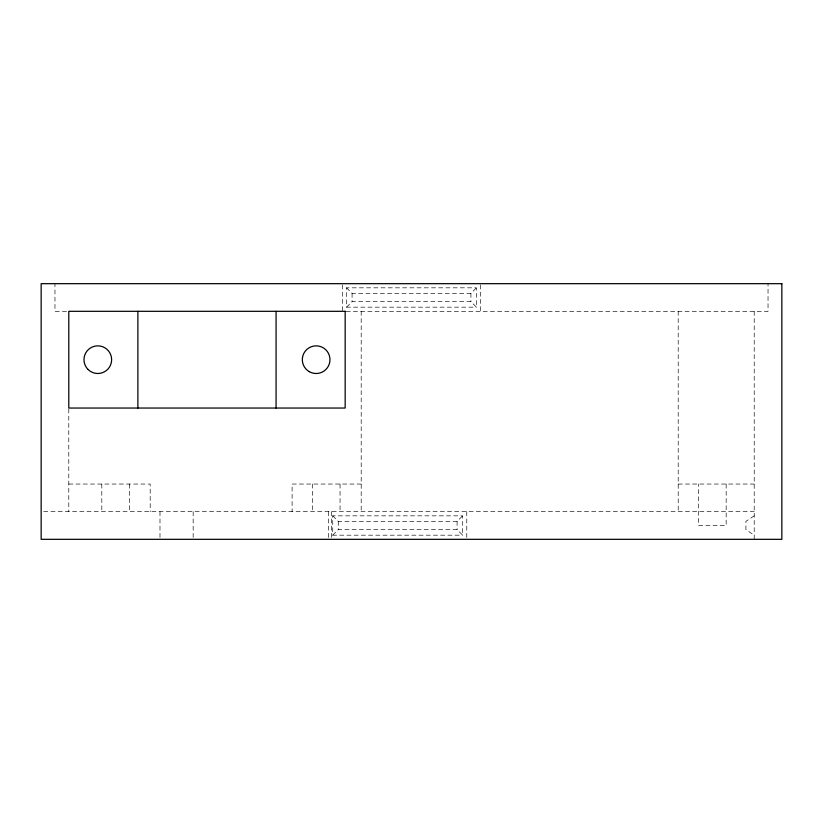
<?xml version="1.0" encoding="UTF-8"?>
<svg xmlns="http://www.w3.org/2000/svg" width="823" height="823" viewBox="0 0 823 823"><rect width="100%" height="100%" fill="white"/><g stroke="black" fill="none" stroke-linecap="round" stroke-linejoin="round"><path stroke-width="0.62" stroke-dasharray="4.12 3.09" d="M346.555 307.164L352.079 301.64L470.921 301.64L476.445 307.164L476.445 287.824L346.555 287.824L346.555 307.164L476.445 307.164M346.555 287.824L352.079 293.348L470.921 293.348L476.445 287.824M332.729 535.176L338.263 529.652L457.104 529.652L462.629 535.176L462.629 515.836L332.729 515.836L332.729 535.176L462.629 535.176M332.729 515.836L338.263 521.36L457.104 521.36L462.629 515.836M754.207 515.836L745.916 521.36L745.916 529.652L754.207 535.176M66.519 311.31L54.966 311.31L54.966 283.678M346.164 311.31L768.034 311.31L768.034 283.678M68.793 484.047L150.187 484.047L150.187 511.69M361.194 484.047L292.103 484.047L292.103 511.69M678.203 484.047L754.207 484.047M43.701 511.69L754.207 511.69M754.207 311.31L754.207 539.322M726.164 484.047L726.164 525.506L698.521 525.506L698.521 484.047M678.203 311.31L678.203 511.69M480.591 284.933L480.591 311.31M470.921 293.348L470.921 301.64M466.775 511.69L466.775 539.322M457.104 521.36L457.104 529.652M361.194 311.31L361.194 511.69M352.079 293.348L352.079 301.64M342.409 284.933L342.409 311.31M340.053 484.047L340.053 511.69M338.263 521.36L338.263 529.652M331.35 511.69L331.35 539.322M328.583 511.69L328.583 538.067M312.421 484.047L312.421 511.69M193.158 511.69L193.158 539.322M159.991 511.69L159.991 539.322M129.458 484.047L129.458 511.69M101.815 484.047L101.815 511.69M68.793 408.928L68.793 511.69"/><path stroke-width="1.23" d="M276.075 311.31L276.075 408.043M137.883 311.31L137.883 408.043M781.85 283.678L41.15 283.678L41.15 539.322L781.85 539.322L781.85 283.678M345.166 311.31L68.793 311.31L68.793 408.043L345.166 408.043L345.166 311.31M88.04 369.455A13.816 13.816 0 0 0 111.156 363.252A13.816 13.816 0 0 0 94.233 346.329A13.816 13.816 0 0 0 88.04 369.455M309.242 371.646A13.816 13.816 0 0 0 329.972 359.682A13.816 13.816 0 0 0 309.242 347.707A13.816 13.816 0 0 0 309.242 371.646"/></g></svg>
